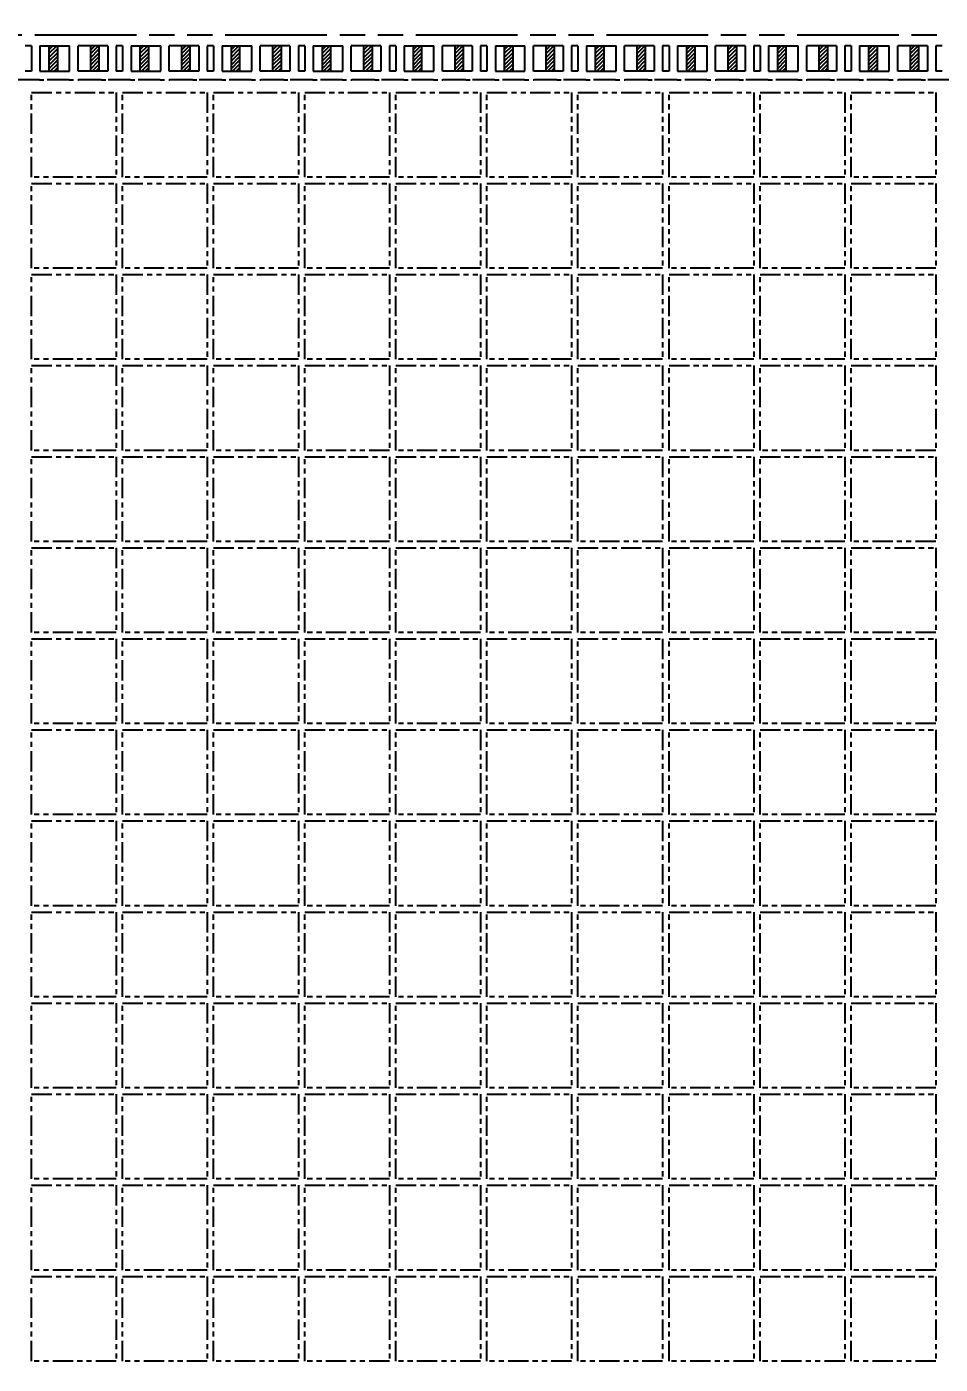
# Model space of a CAD drawing. Extents: x -338 to -53, y 67 to 196.
# Drawn here: x -192.48 to -170.91, y 148.05 to 179.63 of the extents above; entities that cross this region are included whole.
import ezdxf

# ---------------------------------------------------------------- set-up
doc = ezdxf.new("R2010")
doc.units = 0
doc.linetypes.add('ACAD_ISO09W100', pattern=[45, 24, -3, 6, -3, 6, -3])
doc.linetypes.add('HIDDEN', pattern=[0.375, 0.25, -0.125])
for name, color, linetype in [('dimension', 3, 'Continuous'), ('Etched Area', 4, 'Continuous'), ('Hidden', 4, 'HIDDEN'), ('Molding Line', 5, 'ACAD_ISO09W100'), ('PKG Line', 2, 'ACAD_ISO09W100')]:
    doc.layers.add(name, color=color, linetype=linetype)
doc.styles.add('SIMPLEX', font='SIMPLEX')
doc.dimstyles.new('1', dxfattribs={"dimtxt": 1, "dimasz": 1, "dimexe": 0.3, "dimexo": 0.3, "dimgap": 0.3, "dimtad": 0, "dimdec": 3, "dimzin": 1, "dimdsep": 46, "dimtxsty": 'SIMPLEX', "dimcen": 0, "dimclrd": 256, "dimclre": 256, "dimclrt": 7, "dimadec": 0, "dimazin": 1, "dimtm": 1.25, "dimtfac": 1, "dimtdec": 3, "dimtmove": 0, "dimatfit": 0, "dimfxl": 1, "dimtolj": 1, "dimtzin": 0, "dimlwd": -1, "dimlwe": -1, "dimarcsym": 1})
pattern_1 = [(45, (346.30187, 309.09846), (-0.0449012806, 0.0449012806), [])]
pattern_2 = [(45, (348.45187, 309.09846), (-0.0449012806, 0.0449012806), [])]
pattern_3 = [(45, (350.60187, 309.09846), (-0.0449012806, 0.0449012806), [])]
pattern_4 = [(45, (352.75187, 309.09846), (-0.0449012806, 0.0449012806), [])]
pattern_5 = [(45, (354.90187, 309.09846), (-0.0449012806, 0.0449012806), [])]
pattern_6 = [(45, (357.05187, 309.09846), (-0.0449012806, 0.0449012806), [])]
pattern_7 = [(45, (359.20187, 309.09846), (-0.0449012806, 0.0449012806), [])]
pattern_8 = [(45, (361.35187, 309.09846), (-0.0449012806, 0.0449012806), [])]
pattern_9 = [(45, (363.50187, 309.09846), (-0.0449012806, 0.0449012806), [])]
pattern_10 = [(45, (365.65187, 309.09846), (-0.0449012806, 0.0449012806), [])]

# ---------------------------------------------------------------- blocks, each defined once
blk = doc.blocks.new('*D15')
at = {"layer": 'Defpoints', "color": 0, "transparency": 16777216}
for p in [(2540.353, 1935.274), (2664.686, 1935.274), (2673.632, 1935.274)]:
    blk.add_point(p, dxfattribs=at)
at = {"layer": 'dimension', "transparency": 16777216}
blk.add_line((2664.986, 1935.274), (2673.632, 1935.274), dxfattribs=at)
at = {"layer": 'dimension', "color": 7, "transparency": 16777216, "insert": (2675.932, 1935.274), "char_height": 1, "attachment_point": 5, "style": 'SIMPLEX'}
blk.add_mtext('\\A1;0.000', dxfattribs=at)
blk = doc.blocks.new('*D31')
at = {"layer": 'Defpoints', "color": 0, "transparency": 16777216}
for p in [(2665.926, 1949.274), (2673.632, 1949.274), (2540.353, 1935.274)]:
    blk.add_point(p, dxfattribs=at)
at = {"layer": 'dimension', "transparency": 16777216}
blk.add_line((2666.226, 1949.274), (2673.632, 1949.274), dxfattribs=at)
at = {"layer": 'dimension', "color": 7, "transparency": 16777216, "insert": (2676.313, 1949.274), "char_height": 1, "attachment_point": 5, "style": 'SIMPLEX'}
blk.add_mtext('\\A1;14.000', dxfattribs=at)
blk = doc.blocks.new('*D32')
at = {"layer": 'Defpoints', "color": 0, "transparency": 16777216}
for p in [(2665.965, 1963.274), (2673.632, 1963.274), (2540.353, 1935.274)]:
    blk.add_point(p, dxfattribs=at)
at = {"layer": 'dimension', "transparency": 16777216}
blk.add_line((2666.265, 1963.274), (2673.632, 1963.274), dxfattribs=at)
at = {"layer": 'dimension', "color": 7, "transparency": 16777216, "insert": (2676.408, 1963.274), "char_height": 1, "attachment_point": 5, "style": 'SIMPLEX'}
blk.add_mtext('\\A1;28.000', dxfattribs=at)
blk = doc.blocks.new('*D33')
at = {"layer": 'Defpoints', "color": 0, "transparency": 16777216}
for p in [(2659.788, 1966.099), (2673.632, 1966.099), (2540.353, 1935.274)]:
    blk.add_point(p, dxfattribs=at)
at = {"layer": 'dimension', "transparency": 16777216}
blk.add_line((2660.088, 1966.099), (2673.632, 1966.099), dxfattribs=at)
at = {"layer": 'dimension', "color": 7, "transparency": 16777216, "insert": (2676.408, 1966.099), "char_height": 1, "attachment_point": 5, "style": 'SIMPLEX'}
blk.add_mtext('\\A1;30.825', dxfattribs=at)
blk = doc.blocks.new('*D41')
at = {"layer": 'Defpoints', "color": 0, "transparency": 16777216}
for p in [(2570.853, 1977.057), (2570.853, 1969.644), (2540.353, 1935.274)]:
    blk.add_point(p, dxfattribs=at)
at = {"layer": 'dimension', "transparency": 16777216}
blk.add_line((2570.853, 1969.944), (2570.853, 1977.057), dxfattribs=at)
at = {"layer": 'dimension', "color": 7, "transparency": 16777216, "insert": (2570.853, 1979.833), "char_height": 1, "attachment_point": 5, "rotation": 90, "style": 'SIMPLEX'}
blk.add_mtext('\\A1;30.500', dxfattribs=at)
blk = doc.blocks.new('*D42')
at = {"layer": 'Defpoints', "color": 0, "transparency": 16777216}
for p in [(2631.853, 1977.057), (2631.853, 1969.664), (2540.353, 1935.274)]:
    blk.add_point(p, dxfattribs=at)
at = {"layer": 'dimension', "transparency": 16777216}
blk.add_line((2631.853, 1969.964), (2631.853, 1977.057), dxfattribs=at)
at = {"layer": 'dimension', "color": 7, "transparency": 16777216, "insert": (2631.853, 1979.738), "char_height": 1, "attachment_point": 5, "rotation": 90, "style": 'SIMPLEX'}
blk.add_mtext('\\A1;91.500', dxfattribs=at)
blk = doc.blocks.new('*D43')
at = {"layer": 'Defpoints', "color": 0, "transparency": 16777216}
for p in [(2659.66, 1977.057), (2659.678, 1966.224), (2540.353, 1935.274)]:
    blk.add_point(p, dxfattribs=at)
at = {"layer": 'dimension', "transparency": 16777216}
for p, q in [((2659.66, 1975.057), (2659.66, 1977.057)), ((2659.678, 1973.057), (2659.66, 1975.057)), ((2659.678, 1966.524), (2659.678, 1973.057))]:
    blk.add_line(p, q, dxfattribs=at)
at = {"layer": 'dimension', "color": 7, "transparency": 16777216, "insert": (2659.66, 1980.119), "char_height": 1, "attachment_point": 5, "rotation": 90, "style": 'SIMPLEX'}
blk.add_mtext('\\A1;119.325', dxfattribs=at)
blk = doc.blocks.new('*D62')
at = {"layer": 'Defpoints', "color": 0, "transparency": 16777216}
for p in [(2636.006, 1977.057), (2636.028, 1966.211), (2540.353, 1935.274)]:
    blk.add_point(p, dxfattribs=at)
at = {"layer": 'dimension', "transparency": 16777216}
for p, q in [((2636.006, 1975.057), (2636.006, 1977.057)), ((2636.028, 1973.057), (2636.006, 1975.057)), ((2636.028, 1966.511), (2636.028, 1973.057))]:
    blk.add_line(p, q, dxfattribs=at)
at = {"layer": 'dimension', "color": 7, "transparency": 16777216, "insert": (2636.006, 1979.833), "char_height": 1, "attachment_point": 5, "rotation": 90, "style": 'SIMPLEX'}
blk.add_mtext('\\A1;95.675', dxfattribs=at)
blk = doc.blocks.new('*D63')
at = {"layer": 'Defpoints', "color": 0, "transparency": 16777216}
for p in [(2582.278, 1977.057), (2582.278, 1966.192), (2540.353, 1935.274)]:
    blk.add_point(p, dxfattribs=at)
at = {"layer": 'dimension', "transparency": 16777216}
for p, q in [((2582.278, 1975.057), (2582.278, 1977.057)), ((2582.278, 1973.057), (2582.278, 1975.057)), ((2582.278, 1966.492), (2582.278, 1973.057))]:
    blk.add_line(p, q, dxfattribs=at)
at = {"layer": 'dimension', "color": 7, "transparency": 16777216, "insert": (2582.278, 1979.738), "char_height": 1, "attachment_point": 5, "rotation": 90, "style": 'SIMPLEX'}
blk.add_mtext('\\A1;41.925', dxfattribs=at)

msp = doc.modelspace()

# ---------------------------------------------------------------- hatches: boundary and pattern name
at = {"layer": 'Etched Area'}
h = msp.add_hatch(dxfattribs=at)
h.set_pattern_fill('ANSI31', color=256, scale=0.02)
h.set_pattern_definition(pattern_1)
h.paths.add_polyline_path([(-191.7555, 178.5777), (-191.9555, 178.5777), (-191.9555, 179.1777), (-191.7555, 179.1777)])
h = msp.add_hatch(dxfattribs=at)
h.set_pattern_fill('ANSI31', color=256, scale=0.02)
h.set_pattern_definition(pattern_1)
h.paths.add_polyline_path([(-190.7755, 178.5777), (-190.9755, 178.5777), (-190.9755, 179.1777), (-190.7755, 179.1777)])
h = msp.add_hatch(dxfattribs=at)
h.set_pattern_fill('ANSI31', color=256, scale=0.02)
h.set_pattern_definition(pattern_2)
h.paths.add_polyline_path([(-189.6055, 178.5777), (-189.8055, 178.5777), (-189.8055, 179.1777), (-189.6055, 179.1777)])
h = msp.add_hatch(dxfattribs=at)
h.set_pattern_fill('ANSI31', color=256, scale=0.02)
h.set_pattern_definition(pattern_2)
h.paths.add_polyline_path([(-188.6255, 178.5777), (-188.8255, 178.5777), (-188.8255, 179.1777), (-188.6255, 179.1777)])
h = msp.add_hatch(dxfattribs=at)
h.set_pattern_fill('ANSI31', color=256, scale=0.02)
h.set_pattern_definition(pattern_3)
h.paths.add_polyline_path([(-187.4555, 178.5777), (-187.6555, 178.5777), (-187.6555, 179.1777), (-187.4555, 179.1777)])
h = msp.add_hatch(dxfattribs=at)
h.set_pattern_fill('ANSI31', color=256, scale=0.02)
h.set_pattern_definition(pattern_3)
h.paths.add_polyline_path([(-186.4755, 178.5777), (-186.6755, 178.5777), (-186.6755, 179.1777), (-186.4755, 179.1777)])
h = msp.add_hatch(dxfattribs=at)
h.set_pattern_fill('ANSI31', color=256, scale=0.02)
h.set_pattern_definition(pattern_4)
h.paths.add_polyline_path([(-185.3055, 178.5777), (-185.5055, 178.5777), (-185.5055, 179.1777), (-185.3055, 179.1777)])
h = msp.add_hatch(dxfattribs=at)
h.set_pattern_fill('ANSI31', color=256, scale=0.02)
h.set_pattern_definition(pattern_4)
h.paths.add_polyline_path([(-184.3255, 178.5777), (-184.5255, 178.5777), (-184.5255, 179.1777), (-184.3255, 179.1777)])
h = msp.add_hatch(dxfattribs=at)
h.set_pattern_fill('ANSI31', color=256, scale=0.02)
h.set_pattern_definition(pattern_5)
h.paths.add_polyline_path([(-183.1555, 178.5777), (-183.3555, 178.5777), (-183.3555, 179.1777), (-183.1555, 179.1777)])
h = msp.add_hatch(dxfattribs=at)
h.set_pattern_fill('ANSI31', color=256, scale=0.02)
h.set_pattern_definition(pattern_5)
h.paths.add_polyline_path([(-182.1755, 178.5777), (-182.3755, 178.5777), (-182.3755, 179.1777), (-182.1755, 179.1777)])
h = msp.add_hatch(dxfattribs=at)
h.set_pattern_fill('ANSI31', color=256, scale=0.02)
h.set_pattern_definition(pattern_6)
h.paths.add_polyline_path([(-181.0055, 178.5777), (-181.2055, 178.5777), (-181.2055, 179.1777), (-181.0055, 179.1777)])
h = msp.add_hatch(dxfattribs=at)
h.set_pattern_fill('ANSI31', color=256, scale=0.02)
h.set_pattern_definition(pattern_6)
h.paths.add_polyline_path([(-180.0255, 178.5777), (-180.2255, 178.5777), (-180.2255, 179.1777), (-180.0255, 179.1777)])
h = msp.add_hatch(dxfattribs=at)
h.set_pattern_fill('ANSI31', color=256, scale=0.02)
h.set_pattern_definition(pattern_7)
h.paths.add_polyline_path([(-178.8555, 178.5777), (-179.0555, 178.5777), (-179.0555, 179.1777), (-178.8555, 179.1777)])
h = msp.add_hatch(dxfattribs=at)
h.set_pattern_fill('ANSI31', color=256, scale=0.02)
h.set_pattern_definition(pattern_7)
h.paths.add_polyline_path([(-177.8755, 178.5777), (-178.0755, 178.5777), (-178.0755, 179.1777), (-177.8755, 179.1777)])
h = msp.add_hatch(dxfattribs=at)
h.set_pattern_fill('ANSI31', color=256, scale=0.02)
h.set_pattern_definition(pattern_8)
h.paths.add_polyline_path([(-176.7055, 178.5777), (-176.9055, 178.5777), (-176.9055, 179.1777), (-176.7055, 179.1777)])
h = msp.add_hatch(dxfattribs=at)
h.set_pattern_fill('ANSI31', color=256, scale=0.02)
h.set_pattern_definition(pattern_8)
h.paths.add_polyline_path([(-175.7255, 178.5777), (-175.9255, 178.5777), (-175.9255, 179.1777), (-175.7255, 179.1777)])
h = msp.add_hatch(dxfattribs=at)
h.set_pattern_fill('ANSI31', color=256, scale=0.02)
h.set_pattern_definition(pattern_9)
h.paths.add_polyline_path([(-174.5555, 178.5777), (-174.7555, 178.5777), (-174.7555, 179.1777), (-174.5555, 179.1777)])
h = msp.add_hatch(dxfattribs=at)
h.set_pattern_fill('ANSI31', color=256, scale=0.02)
h.set_pattern_definition(pattern_9)
h.paths.add_polyline_path([(-173.5755, 178.5777), (-173.7755, 178.5777), (-173.7755, 179.1777), (-173.5755, 179.1777)])
h = msp.add_hatch(dxfattribs=at)
h.set_pattern_fill('ANSI31', color=256, scale=0.02)
h.set_pattern_definition(pattern_10)
h.paths.add_polyline_path([(-172.4055, 178.5777), (-172.6055, 178.5777), (-172.6055, 179.1777), (-172.4055, 179.1777)])
h = msp.add_hatch(dxfattribs=at)
h.set_pattern_fill('ANSI31', color=256, scale=0.02)
h.set_pattern_definition(pattern_10)
h.paths.add_polyline_path([(-171.4255, 178.5777), (-171.6255, 178.5777), (-171.6255, 179.1777), (-171.4255, 179.1777)])

# ---------------------------------------------------------------- linework, layer by layer
for p, q in [((-192.3655, 179.1777), (-192.5155, 179.1777)), ((-192.3655, 179.1777), (-192.3655, 178.5777)), ((-192.1655, 179.1777), (-192.1655, 178.5777)), ((-192.1655, 179.1777), (-191.4655, 179.1777)), ((-191.9555, 179.1777), (-191.9555, 178.5777)), ((-191.7555, 179.1777), (-191.7555, 178.5777)), ((-191.4655, 178.5777), (-191.4655, 179.1777)), ((-190.5655, 179.1777), (-191.2655, 179.1777)), ((-191.2655, 178.5777), (-191.2655, 179.1777)), ((-190.9755, 179.1777), (-190.9755, 178.5777)), ((-190.7755, 179.1777), (-190.7755, 178.5777)), ((-190.5655, 179.1777), (-190.5655, 178.5777)), ((-190.2155, 179.1777), (-190.3655, 179.1777)), ((-190.3655, 179.1777), (-190.3655, 178.5777)), ((-190.2155, 179.1777), (-190.2155, 178.5777)), ((-190.0155, 179.1777), (-190.0155, 178.5777)), ((-190.0155, 179.1777), (-189.3155, 179.1777)), ((-189.8055, 179.1777), (-189.8055, 178.5777)), ((-189.6055, 179.1777), (-189.6055, 178.5777)), ((-189.3155, 178.5777), (-189.3155, 179.1777)), ((-188.4155, 179.1777), (-189.1155, 179.1777)), ((-189.1155, 178.5777), (-189.1155, 179.1777)), ((-188.8255, 179.1777), (-188.8255, 178.5777)), ((-188.6255, 179.1777), (-188.6255, 178.5777)), ((-188.4155, 179.1777), (-188.4155, 178.5777)), ((-188.0655, 179.1777), (-188.2155, 179.1777)), ((-188.2155, 179.1777), (-188.2155, 178.5777)), ((-188.0655, 179.1777), (-188.0655, 178.5777)), ((-187.8655, 179.1777), (-187.8655, 178.5777)), ((-187.8655, 179.1777), (-187.1655, 179.1777)), ((-187.6555, 179.1777), (-187.6555, 178.5777)), ((-187.4555, 179.1777), (-187.4555, 178.5777)), ((-187.1655, 178.5777), (-187.1655, 179.1777)), ((-186.2655, 179.1777), (-186.9655, 179.1777)), ((-186.9655, 178.5777), (-186.9655, 179.1777)), ((-186.6755, 179.1777), (-186.6755, 178.5777)), ((-186.4755, 179.1777), (-186.4755, 178.5777)), ((-186.2655, 179.1777), (-186.2655, 178.5777)), ((-185.9155, 179.1777), (-186.0655, 179.1777)), ((-186.0655, 179.1777), (-186.0655, 178.5777)), ((-185.9155, 179.1777), (-185.9155, 178.5777)), ((-185.7155, 179.1777), (-185.7155, 178.5777)), ((-185.7155, 179.1777), (-185.0155, 179.1777)), ((-185.5055, 179.1777), (-185.5055, 178.5777)), ((-185.3055, 179.1777), (-185.3055, 178.5777)), ((-185.0155, 178.5777), (-185.0155, 179.1777)), ((-184.1155, 179.1777), (-184.8155, 179.1777)), ((-184.8155, 178.5777), (-184.8155, 179.1777)), ((-184.5255, 179.1777), (-184.5255, 178.5777)), ((-184.3255, 179.1777), (-184.3255, 178.5777)), ((-184.1155, 179.1777), (-184.1155, 178.5777)), ((-183.7655, 179.1777), (-183.9155, 179.1777)), ((-183.9155, 179.1777), (-183.9155, 178.5777)), ((-183.7655, 179.1777), (-183.7655, 178.5777)), ((-183.5655, 179.1777), (-183.5655, 178.5777)), ((-183.5655, 179.1777), (-182.8655, 179.1777)), ((-183.3555, 179.1777), (-183.3555, 178.5777)), ((-183.1555, 179.1777), (-183.1555, 178.5777)), ((-182.8655, 178.5777), (-182.8655, 179.1777)), ((-181.9655, 179.1777), (-182.6655, 179.1777)), ((-182.6655, 178.5777), (-182.6655, 179.1777)), ((-182.3755, 179.1777), (-182.3755, 178.5777)), ((-182.1755, 179.1777), (-182.1755, 178.5777)), ((-181.9655, 179.1777), (-181.9655, 178.5777)), ((-181.6155, 179.1777), (-181.7655, 179.1777)), ((-181.7655, 179.1777), (-181.7655, 178.5777)), ((-181.6155, 179.1777), (-181.6155, 178.5777)), ((-181.4155, 179.1777), (-181.4155, 178.5777)), ((-181.4155, 179.1777), (-180.7155, 179.1777)), ((-181.2055, 179.1777), (-181.2055, 178.5777)), ((-181.0055, 179.1777), (-181.0055, 178.5777)), ((-180.7155, 178.5777), (-180.7155, 179.1777)), ((-179.8155, 179.1777), (-180.5155, 179.1777)), ((-180.5155, 178.5777), (-180.5155, 179.1777)), ((-180.2255, 179.1777), (-180.2255, 178.5777)), ((-180.0255, 179.1777), (-180.0255, 178.5777)), ((-179.8155, 179.1777), (-179.8155, 178.5777)), ((-179.4655, 179.1777), (-179.6155, 179.1777)), ((-179.6155, 179.1777), (-179.6155, 178.5777)), ((-179.4655, 179.1777), (-179.4655, 178.5777)), ((-179.2655, 179.1777), (-179.2655, 178.5777)), ((-179.2655, 179.1777), (-178.5655, 179.1777)), ((-179.0555, 179.1777), (-179.0555, 178.5777)), ((-178.8555, 179.1777), (-178.8555, 178.5777)), ((-178.5655, 178.5777), (-178.5655, 179.1777)), ((-177.6655, 179.1777), (-178.3655, 179.1777)), ((-178.3655, 178.5777), (-178.3655, 179.1777)), ((-178.0755, 179.1777), (-178.0755, 178.5777)), ((-177.8755, 179.1777), (-177.8755, 178.5777)), ((-177.6655, 179.1777), (-177.6655, 178.5777)), ((-177.3155, 179.1777), (-177.4655, 179.1777)), ((-177.4655, 179.1777), (-177.4655, 178.5777)), ((-177.3155, 179.1777), (-177.3155, 178.5777)), ((-177.1155, 179.1777), (-177.1155, 178.5777)), ((-177.1155, 179.1777), (-176.4155, 179.1777)), ((-176.9055, 179.1777), (-176.9055, 178.5777)), ((-176.7055, 179.1777), (-176.7055, 178.5777)), ((-176.4155, 178.5777), (-176.4155, 179.1777)), ((-175.5155, 179.1777), (-176.2155, 179.1777)), ((-176.2155, 178.5777), (-176.2155, 179.1777)), ((-175.9255, 179.1777), (-175.9255, 178.5777)), ((-175.7255, 179.1777), (-175.7255, 178.5777)), ((-175.5155, 179.1777), (-175.5155, 178.5777)), ((-175.1655, 179.1777), (-175.3155, 179.1777)), ((-175.3155, 179.1777), (-175.3155, 178.5777)), ((-175.1655, 179.1777), (-175.1655, 178.5777)), ((-174.9655, 179.1777), (-174.9655, 178.5777)), ((-174.9655, 179.1777), (-174.2655, 179.1777)), ((-174.7555, 179.1777), (-174.7555, 178.5777)), ((-174.5555, 179.1777), (-174.5555, 178.5777)), ((-174.2655, 178.5777), (-174.2655, 179.1777)), ((-173.3655, 179.1777), (-174.0655, 179.1777)), ((-174.0655, 178.5777), (-174.0655, 179.1777)), ((-173.7755, 179.1777), (-173.7755, 178.5777)), ((-173.5755, 179.1777), (-173.5755, 178.5777)), ((-173.3655, 179.1777), (-173.3655, 178.5777)), ((-173.0155, 179.1777), (-173.1655, 179.1777)), ((-173.1655, 179.1777), (-173.1655, 178.5777)), ((-173.0155, 179.1777), (-173.0155, 178.5777)), ((-172.8155, 179.1777), (-172.8155, 178.5777)), ((-172.8155, 179.1777), (-172.1155, 179.1777)), ((-172.6055, 179.1777), (-172.6055, 178.5777)), ((-172.4055, 179.1777), (-172.4055, 178.5777)), ((-172.1155, 178.5777), (-172.1155, 179.1777)), ((-171.2155, 179.1777), (-171.9155, 179.1777)), ((-171.9155, 178.5777), (-171.9155, 179.1777)), ((-171.6255, 179.1777), (-171.6255, 178.5777)), ((-171.4255, 179.1777), (-171.4255, 178.5777)), ((-171.2155, 179.1777), (-171.2155, 178.5777)), ((-170.8655, 179.1777), (-171.0155, 179.1777)), ((-171.0155, 179.1777), (-171.0155, 178.5777)), ((-192.3655, 178.5777), (-192.5155, 178.5777)), ((-192.1655, 178.5777), (-191.4655, 178.5777)), ((-190.5655, 178.5777), (-191.2655, 178.5777)), ((-190.2155, 178.5777), (-190.3655, 178.5777)), ((-190.0155, 178.5777), (-189.3155, 178.5777)), ((-188.4155, 178.5777), (-189.1155, 178.5777)), ((-188.0655, 178.5777), (-188.2155, 178.5777)), ((-187.8655, 178.5777), (-187.1655, 178.5777)), ((-186.2655, 178.5777), (-186.9655, 178.5777)), ((-185.9155, 178.5777), (-186.0655, 178.5777)), ((-185.7155, 178.5777), (-185.0155, 178.5777)), ((-184.1155, 178.5777), (-184.8155, 178.5777)), ((-183.7655, 178.5777), (-183.9155, 178.5777)), ((-183.5655, 178.5777), (-182.8655, 178.5777)), ((-181.9655, 178.5777), (-182.6655, 178.5777)), ((-181.6155, 178.5777), (-181.7655, 178.5777)), ((-181.4155, 178.5777), (-180.7155, 178.5777)), ((-179.8155, 178.5777), (-180.5155, 178.5777)), ((-179.4655, 178.5777), (-179.6155, 178.5777)), ((-179.2655, 178.5777), (-178.5655, 178.5777)), ((-177.6655, 178.5777), (-178.3655, 178.5777)), ((-177.3155, 178.5777), (-177.4655, 178.5777)), ((-177.1155, 178.5777), (-176.4155, 178.5777)), ((-175.5155, 178.5777), (-176.2155, 178.5777)), ((-175.1655, 178.5777), (-175.3155, 178.5777)), ((-174.9655, 178.5777), (-174.2655, 178.5777)), ((-173.3655, 178.5777), (-174.0655, 178.5777)), ((-173.0155, 178.5777), (-173.1655, 178.5777)), ((-172.8155, 178.5777), (-172.1155, 178.5777)), ((-171.2155, 178.5777), (-171.9155, 178.5777)), ((-170.8655, 178.5777), (-171.0155, 178.5777)), ((-192.1755, 178.3777), (-192.7055, 178.3777)), ((-191.4755, 178.3777), (-191.9955, 178.3777)), ((-190.7105, 178.3777), (-191.2555, 178.3777)), ((-190.0255, 178.3777), (-190.5555, 178.3777)), ((-189.3255, 178.3777), (-189.8455, 178.3777)), ((-188.5605, 178.3777), (-189.1055, 178.3777)), ((-187.8755, 178.3777), (-188.4055, 178.3777)), ((-187.1755, 178.3777), (-187.6955, 178.3777)), ((-186.4105, 178.3777), (-186.9555, 178.3777)), ((-185.7255, 178.3777), (-186.2555, 178.3777)), ((-185.0255, 178.3777), (-185.5455, 178.3777)), ((-184.2605, 178.3777), (-184.8055, 178.3777)), ((-183.5755, 178.3777), (-184.1055, 178.3777)), ((-182.8755, 178.3777), (-183.3955, 178.3777)), ((-182.1105, 178.3777), (-182.6555, 178.3777)), ((-181.4255, 178.3777), (-181.9555, 178.3777)), ((-180.7255, 178.3777), (-181.2455, 178.3777)), ((-179.9605, 178.3777), (-180.5055, 178.3777)), ((-179.2755, 178.3777), (-179.8055, 178.3777)), ((-178.5755, 178.3777), (-179.0955, 178.3777)), ((-177.8105, 178.3777), (-178.3555, 178.3777)), ((-177.1255, 178.3777), (-177.6555, 178.3777)), ((-176.4255, 178.3777), (-176.9455, 178.3777)), ((-175.6605, 178.3777), (-176.2055, 178.3777)), ((-174.9755, 178.3777), (-175.5055, 178.3777)), ((-174.2755, 178.3777), (-174.7955, 178.3777)), ((-173.5105, 178.3777), (-174.0555, 178.3777)), ((-172.8255, 178.3777), (-173.3555, 178.3777)), ((-172.1255, 178.3777), (-172.6455, 178.3777)), ((-171.3605, 178.3777), (-171.9055, 178.3777)), ((-170.6755, 178.3777), (-171.2055, 178.3777))]:
    msp.add_line(p, q)
at = {"layer": 'Hidden', "ltscale": 0.3}
for p, q in [((-192.1755, 178.3777), (-191.9955, 178.3777)), ((-191.4755, 178.3777), (-191.2555, 178.3777)), ((-190.7105, 178.3777), (-190.5555, 178.3777)), ((-190.0255, 178.3777), (-189.8455, 178.3777)), ((-189.3255, 178.3777), (-189.1055, 178.3777)), ((-188.5605, 178.3777), (-188.4055, 178.3777)), ((-187.8755, 178.3777), (-187.6955, 178.3777)), ((-187.1755, 178.3777), (-186.9555, 178.3777)), ((-186.4105, 178.3777), (-186.2555, 178.3777)), ((-185.7255, 178.3777), (-185.5455, 178.3777)), ((-185.0255, 178.3777), (-184.8055, 178.3777)), ((-184.2605, 178.3777), (-184.1055, 178.3777)), ((-183.5755, 178.3777), (-183.3955, 178.3777)), ((-182.8755, 178.3777), (-182.6555, 178.3777)), ((-182.1105, 178.3777), (-181.9555, 178.3777)), ((-181.4255, 178.3777), (-181.2455, 178.3777)), ((-180.7255, 178.3777), (-180.5055, 178.3777)), ((-179.9605, 178.3777), (-179.8055, 178.3777)), ((-179.2755, 178.3777), (-179.0955, 178.3777)), ((-178.5755, 178.3777), (-178.3555, 178.3777)), ((-177.8105, 178.3777), (-177.6555, 178.3777)), ((-177.1255, 178.3777), (-176.9455, 178.3777)), ((-176.4255, 178.3777), (-176.2055, 178.3777)), ((-175.6605, 178.3777), (-175.5055, 178.3777)), ((-174.9755, 178.3777), (-174.7955, 178.3777)), ((-174.2755, 178.3777), (-174.0555, 178.3777)), ((-173.5105, 178.3777), (-173.3555, 178.3777)), ((-172.8255, 178.3777), (-172.6455, 178.3777)), ((-172.1255, 178.3777), (-171.9055, 178.3777)), ((-171.3605, 178.3777), (-171.2055, 178.3777))]:
    msp.add_line(p, q, dxfattribs=at)
at = {"layer": 'Molding Line', "ltscale": 0.1}
msp.add_line((-81.8905, 179.4277), (-322.3405, 179.4277), dxfattribs=at)
at = {"layer": 'PKG Line', "ltscale": 0.02}
for points in [[(-192.3655, 178.0777), (-190.3655, 178.0777), (-190.3655, 176.0777), (-192.3655, 176.0777)], [(-190.2155, 178.0777), (-188.2155, 178.0777), (-188.2155, 176.0777), (-190.2155, 176.0777)], [(-188.0655, 178.0777), (-186.0655, 178.0777), (-186.0655, 176.0777), (-188.0655, 176.0777)], [(-185.9155, 178.0777), (-183.9155, 178.0777), (-183.9155, 176.0777), (-185.9155, 176.0777)], [(-183.7655, 178.0777), (-181.7655, 178.0777), (-181.7655, 176.0777), (-183.7655, 176.0777)], [(-181.6155, 178.0777), (-179.6155, 178.0777), (-179.6155, 176.0777), (-181.6155, 176.0777)], [(-179.4655, 178.0777), (-177.4655, 178.0777), (-177.4655, 176.0777), (-179.4655, 176.0777)], [(-177.3155, 178.0777), (-175.3155, 178.0777), (-175.3155, 176.0777), (-177.3155, 176.0777)], [(-175.1655, 178.0777), (-173.1655, 178.0777), (-173.1655, 176.0777), (-175.1655, 176.0777)], [(-173.0155, 178.0777), (-171.0155, 178.0777), (-171.0155, 176.0777), (-173.0155, 176.0777)], [(-192.3655, 175.9277), (-190.3655, 175.9277), (-190.3655, 173.9277), (-192.3655, 173.9277)], [(-190.2155, 175.9277), (-188.2155, 175.9277), (-188.2155, 173.9277), (-190.2155, 173.9277)], [(-188.0655, 175.9277), (-186.0655, 175.9277), (-186.0655, 173.9277), (-188.0655, 173.9277)], [(-185.9155, 175.9277), (-183.9155, 175.9277), (-183.9155, 173.9277), (-185.9155, 173.9277)], [(-183.7655, 175.9277), (-181.7655, 175.9277), (-181.7655, 173.9277), (-183.7655, 173.9277)], [(-181.6155, 175.9277), (-179.6155, 175.9277), (-179.6155, 173.9277), (-181.6155, 173.9277)], [(-179.4655, 175.9277), (-177.4655, 175.9277), (-177.4655, 173.9277), (-179.4655, 173.9277)], [(-177.3155, 175.9277), (-175.3155, 175.9277), (-175.3155, 173.9277), (-177.3155, 173.9277)], [(-175.1655, 175.9277), (-173.1655, 175.9277), (-173.1655, 173.9277), (-175.1655, 173.9277)], [(-173.0155, 175.9277), (-171.0155, 175.9277), (-171.0155, 173.9277), (-173.0155, 173.9277)], [(-192.3655, 173.7777), (-190.3655, 173.7777), (-190.3655, 171.7777), (-192.3655, 171.7777)], [(-190.2155, 173.7777), (-188.2155, 173.7777), (-188.2155, 171.7777), (-190.2155, 171.7777)], [(-188.0655, 173.7777), (-186.0655, 173.7777), (-186.0655, 171.7777), (-188.0655, 171.7777)], [(-185.9155, 173.7777), (-183.9155, 173.7777), (-183.9155, 171.7777), (-185.9155, 171.7777)], [(-183.7655, 173.7777), (-181.7655, 173.7777), (-181.7655, 171.7777), (-183.7655, 171.7777)], [(-181.6155, 173.7777), (-179.6155, 173.7777), (-179.6155, 171.7777), (-181.6155, 171.7777)], [(-179.4655, 173.7777), (-177.4655, 173.7777), (-177.4655, 171.7777), (-179.4655, 171.7777)], [(-177.3155, 173.7777), (-175.3155, 173.7777), (-175.3155, 171.7777), (-177.3155, 171.7777)], [(-175.1655, 173.7777), (-173.1655, 173.7777), (-173.1655, 171.7777), (-175.1655, 171.7777)], [(-173.0155, 173.7777), (-171.0155, 173.7777), (-171.0155, 171.7777), (-173.0155, 171.7777)], [(-192.3655, 171.6277), (-190.3655, 171.6277), (-190.3655, 169.6277), (-192.3655, 169.6277)], [(-190.2155, 171.6277), (-188.2155, 171.6277), (-188.2155, 169.6277), (-190.2155, 169.6277)], [(-188.0655, 171.6277), (-186.0655, 171.6277), (-186.0655, 169.6277), (-188.0655, 169.6277)], [(-185.9155, 171.6277), (-183.9155, 171.6277), (-183.9155, 169.6277), (-185.9155, 169.6277)], [(-183.7655, 171.6277), (-181.7655, 171.6277), (-181.7655, 169.6277), (-183.7655, 169.6277)], [(-181.6155, 171.6277), (-179.6155, 171.6277), (-179.6155, 169.6277), (-181.6155, 169.6277)], [(-179.4655, 171.6277), (-177.4655, 171.6277), (-177.4655, 169.6277), (-179.4655, 169.6277)], [(-177.3155, 171.6277), (-175.3155, 171.6277), (-175.3155, 169.6277), (-177.3155, 169.6277)], [(-175.1655, 171.6277), (-173.1655, 171.6277), (-173.1655, 169.6277), (-175.1655, 169.6277)], [(-173.0155, 171.6277), (-171.0155, 171.6277), (-171.0155, 169.6277), (-173.0155, 169.6277)], [(-192.3655, 169.4777), (-190.3655, 169.4777), (-190.3655, 167.4777), (-192.3655, 167.4777)], [(-190.2155, 169.4777), (-188.2155, 169.4777), (-188.2155, 167.4777), (-190.2155, 167.4777)], [(-188.0655, 169.4777), (-186.0655, 169.4777), (-186.0655, 167.4777), (-188.0655, 167.4777)], [(-185.9155, 169.4777), (-183.9155, 169.4777), (-183.9155, 167.4777), (-185.9155, 167.4777)], [(-183.7655, 169.4777), (-181.7655, 169.4777), (-181.7655, 167.4777), (-183.7655, 167.4777)], [(-181.6155, 169.4777), (-179.6155, 169.4777), (-179.6155, 167.4777), (-181.6155, 167.4777)], [(-179.4655, 169.4777), (-177.4655, 169.4777), (-177.4655, 167.4777), (-179.4655, 167.4777)], [(-177.3155, 169.4777), (-175.3155, 169.4777), (-175.3155, 167.4777), (-177.3155, 167.4777)], [(-175.1655, 169.4777), (-173.1655, 169.4777), (-173.1655, 167.4777), (-175.1655, 167.4777)], [(-173.0155, 169.4777), (-171.0155, 169.4777), (-171.0155, 167.4777), (-173.0155, 167.4777)], [(-192.3655, 167.3277), (-190.3655, 167.3277), (-190.3655, 165.3277), (-192.3655, 165.3277)], [(-190.2155, 167.3277), (-188.2155, 167.3277), (-188.2155, 165.3277), (-190.2155, 165.3277)], [(-188.0655, 167.3277), (-186.0655, 167.3277), (-186.0655, 165.3277), (-188.0655, 165.3277)], [(-185.9155, 167.3277), (-183.9155, 167.3277), (-183.9155, 165.3277), (-185.9155, 165.3277)], [(-183.7655, 167.3277), (-181.7655, 167.3277), (-181.7655, 165.3277), (-183.7655, 165.3277)], [(-181.6155, 167.3277), (-179.6155, 167.3277), (-179.6155, 165.3277), (-181.6155, 165.3277)], [(-179.4655, 167.3277), (-177.4655, 167.3277), (-177.4655, 165.3277), (-179.4655, 165.3277)], [(-177.3155, 167.3277), (-175.3155, 167.3277), (-175.3155, 165.3277), (-177.3155, 165.3277)], [(-175.1655, 167.3277), (-173.1655, 167.3277), (-173.1655, 165.3277), (-175.1655, 165.3277)], [(-173.0155, 167.3277), (-171.0155, 167.3277), (-171.0155, 165.3277), (-173.0155, 165.3277)], [(-192.3655, 165.1777), (-190.3655, 165.1777), (-190.3655, 163.1777), (-192.3655, 163.1777)], [(-190.2155, 165.1777), (-188.2155, 165.1777), (-188.2155, 163.1777), (-190.2155, 163.1777)], [(-188.0655, 165.1777), (-186.0655, 165.1777), (-186.0655, 163.1777), (-188.0655, 163.1777)], [(-185.9155, 165.1777), (-183.9155, 165.1777), (-183.9155, 163.1777), (-185.9155, 163.1777)], [(-183.7655, 165.1777), (-181.7655, 165.1777), (-181.7655, 163.1777), (-183.7655, 163.1777)], [(-181.6155, 165.1777), (-179.6155, 165.1777), (-179.6155, 163.1777), (-181.6155, 163.1777)], [(-179.4655, 165.1777), (-177.4655, 165.1777), (-177.4655, 163.1777), (-179.4655, 163.1777)], [(-177.3155, 165.1777), (-175.3155, 165.1777), (-175.3155, 163.1777), (-177.3155, 163.1777)], [(-175.1655, 165.1777), (-173.1655, 165.1777), (-173.1655, 163.1777), (-175.1655, 163.1777)], [(-173.0155, 165.1777), (-171.0155, 165.1777), (-171.0155, 163.1777), (-173.0155, 163.1777)], [(-192.3655, 163.0277), (-190.3655, 163.0277), (-190.3655, 161.0277), (-192.3655, 161.0277)], [(-190.2155, 163.0277), (-188.2155, 163.0277), (-188.2155, 161.0277), (-190.2155, 161.0277)], [(-188.0655, 163.0277), (-186.0655, 163.0277), (-186.0655, 161.0277), (-188.0655, 161.0277)], [(-185.9155, 163.0277), (-183.9155, 163.0277), (-183.9155, 161.0277), (-185.9155, 161.0277)], [(-183.7655, 163.0277), (-181.7655, 163.0277), (-181.7655, 161.0277), (-183.7655, 161.0277)], [(-181.6155, 163.0277), (-179.6155, 163.0277), (-179.6155, 161.0277), (-181.6155, 161.0277)], [(-179.4655, 163.0277), (-177.4655, 163.0277), (-177.4655, 161.0277), (-179.4655, 161.0277)], [(-177.3155, 163.0277), (-175.3155, 163.0277), (-175.3155, 161.0277), (-177.3155, 161.0277)], [(-175.1655, 163.0277), (-173.1655, 163.0277), (-173.1655, 161.0277), (-175.1655, 161.0277)], [(-173.0155, 163.0277), (-171.0155, 163.0277), (-171.0155, 161.0277), (-173.0155, 161.0277)], [(-192.3655, 160.8777), (-190.3655, 160.8777), (-190.3655, 158.8777), (-192.3655, 158.8777)], [(-190.2155, 160.8777), (-188.2155, 160.8777), (-188.2155, 158.8777), (-190.2155, 158.8777)], [(-188.0655, 160.8777), (-186.0655, 160.8777), (-186.0655, 158.8777), (-188.0655, 158.8777)], [(-185.9155, 160.8777), (-183.9155, 160.8777), (-183.9155, 158.8777), (-185.9155, 158.8777)], [(-183.7655, 160.8777), (-181.7655, 160.8777), (-181.7655, 158.8777), (-183.7655, 158.8777)], [(-181.6155, 160.8777), (-179.6155, 160.8777), (-179.6155, 158.8777), (-181.6155, 158.8777)], [(-179.4655, 160.8777), (-177.4655, 160.8777), (-177.4655, 158.8777), (-179.4655, 158.8777)], [(-177.3155, 160.8777), (-175.3155, 160.8777), (-175.3155, 158.8777), (-177.3155, 158.8777)], [(-175.1655, 160.8777), (-173.1655, 160.8777), (-173.1655, 158.8777), (-175.1655, 158.8777)], [(-173.0155, 160.8777), (-171.0155, 160.8777), (-171.0155, 158.8777), (-173.0155, 158.8777)], [(-192.3655, 158.7277), (-190.3655, 158.7277), (-190.3655, 156.7277), (-192.3655, 156.7277)], [(-190.2155, 158.7277), (-188.2155, 158.7277), (-188.2155, 156.7277), (-190.2155, 156.7277)], [(-188.0655, 158.7277), (-186.0655, 158.7277), (-186.0655, 156.7277), (-188.0655, 156.7277)], [(-185.9155, 158.7277), (-183.9155, 158.7277), (-183.9155, 156.7277), (-185.9155, 156.7277)], [(-183.7655, 158.7277), (-181.7655, 158.7277), (-181.7655, 156.7277), (-183.7655, 156.7277)], [(-181.6155, 158.7277), (-179.6155, 158.7277), (-179.6155, 156.7277), (-181.6155, 156.7277)], [(-179.4655, 158.7277), (-177.4655, 158.7277), (-177.4655, 156.7277), (-179.4655, 156.7277)], [(-177.3155, 158.7277), (-175.3155, 158.7277), (-175.3155, 156.7277), (-177.3155, 156.7277)], [(-175.1655, 158.7277), (-173.1655, 158.7277), (-173.1655, 156.7277), (-175.1655, 156.7277)], [(-173.0155, 158.7277), (-171.0155, 158.7277), (-171.0155, 156.7277), (-173.0155, 156.7277)], [(-192.3655, 156.5777), (-190.3655, 156.5777), (-190.3655, 154.5777), (-192.3655, 154.5777)], [(-190.2155, 156.5777), (-188.2155, 156.5777), (-188.2155, 154.5777), (-190.2155, 154.5777)], [(-188.0655, 156.5777), (-186.0655, 156.5777), (-186.0655, 154.5777), (-188.0655, 154.5777)], [(-185.9155, 156.5777), (-183.9155, 156.5777), (-183.9155, 154.5777), (-185.9155, 154.5777)], [(-183.7655, 156.5777), (-181.7655, 156.5777), (-181.7655, 154.5777), (-183.7655, 154.5777)], [(-181.6155, 156.5777), (-179.6155, 156.5777), (-179.6155, 154.5777), (-181.6155, 154.5777)], [(-179.4655, 156.5777), (-177.4655, 156.5777), (-177.4655, 154.5777), (-179.4655, 154.5777)], [(-177.3155, 156.5777), (-175.3155, 156.5777), (-175.3155, 154.5777), (-177.3155, 154.5777)], [(-175.1655, 156.5777), (-173.1655, 156.5777), (-173.1655, 154.5777), (-175.1655, 154.5777)], [(-173.0155, 156.5777), (-171.0155, 156.5777), (-171.0155, 154.5777), (-173.0155, 154.5777)], [(-192.3655, 154.4277), (-190.3655, 154.4277), (-190.3655, 152.4277), (-192.3655, 152.4277)], [(-190.2155, 154.4277), (-188.2155, 154.4277), (-188.2155, 152.4277), (-190.2155, 152.4277)], [(-188.0655, 154.4277), (-186.0655, 154.4277), (-186.0655, 152.4277), (-188.0655, 152.4277)], [(-185.9155, 154.4277), (-183.9155, 154.4277), (-183.9155, 152.4277), (-185.9155, 152.4277)], [(-183.7655, 154.4277), (-181.7655, 154.4277), (-181.7655, 152.4277), (-183.7655, 152.4277)], [(-181.6155, 154.4277), (-179.6155, 154.4277), (-179.6155, 152.4277), (-181.6155, 152.4277)], [(-179.4655, 154.4277), (-177.4655, 154.4277), (-177.4655, 152.4277), (-179.4655, 152.4277)], [(-177.3155, 154.4277), (-175.3155, 154.4277), (-175.3155, 152.4277), (-177.3155, 152.4277)], [(-175.1655, 154.4277), (-173.1655, 154.4277), (-173.1655, 152.4277), (-175.1655, 152.4277)], [(-173.0155, 154.4277), (-171.0155, 154.4277), (-171.0155, 152.4277), (-173.0155, 152.4277)], [(-192.3655, 152.2777), (-190.3655, 152.2777), (-190.3655, 150.2777), (-192.3655, 150.2777)], [(-190.2155, 152.2777), (-188.2155, 152.2777), (-188.2155, 150.2777), (-190.2155, 150.2777)], [(-188.0655, 152.2777), (-186.0655, 152.2777), (-186.0655, 150.2777), (-188.0655, 150.2777)], [(-185.9155, 152.2777), (-183.9155, 152.2777), (-183.9155, 150.2777), (-185.9155, 150.2777)], [(-183.7655, 152.2777), (-181.7655, 152.2777), (-181.7655, 150.2777), (-183.7655, 150.2777)], [(-181.6155, 152.2777), (-179.6155, 152.2777), (-179.6155, 150.2777), (-181.6155, 150.2777)], [(-179.4655, 152.2777), (-177.4655, 152.2777), (-177.4655, 150.2777), (-179.4655, 150.2777)], [(-177.3155, 152.2777), (-175.3155, 152.2777), (-175.3155, 150.2777), (-177.3155, 150.2777)], [(-175.1655, 152.2777), (-173.1655, 152.2777), (-173.1655, 150.2777), (-175.1655, 150.2777)], [(-173.0155, 152.2777), (-171.0155, 152.2777), (-171.0155, 150.2777), (-173.0155, 150.2777)], [(-192.3655, 150.1277), (-190.3655, 150.1277), (-190.3655, 148.1277), (-192.3655, 148.1277)], [(-190.2155, 150.1277), (-188.2155, 150.1277), (-188.2155, 148.1277), (-190.2155, 148.1277)], [(-188.0655, 150.1277), (-186.0655, 150.1277), (-186.0655, 148.1277), (-188.0655, 148.1277)], [(-185.9155, 150.1277), (-183.9155, 150.1277), (-183.9155, 148.1277), (-185.9155, 148.1277)], [(-183.7655, 150.1277), (-181.7655, 150.1277), (-181.7655, 148.1277), (-183.7655, 148.1277)], [(-181.6155, 150.1277), (-179.6155, 150.1277), (-179.6155, 148.1277), (-181.6155, 148.1277)], [(-179.4655, 150.1277), (-177.4655, 150.1277), (-177.4655, 148.1277), (-179.4655, 148.1277)], [(-177.3155, 150.1277), (-175.3155, 150.1277), (-175.3155, 148.1277), (-177.3155, 148.1277)], [(-175.1655, 150.1277), (-173.1655, 150.1277), (-173.1655, 148.1277), (-175.1655, 148.1277)], [(-173.0155, 150.1277), (-171.0155, 150.1277), (-171.0155, 148.1277), (-173.0155, 148.1277)]]:
    msp.add_lwpolyline(points, close=True, dxfattribs=at)

# ---------------------------------------------------------------- dimensions: what is measured, and where the dimension line sits
at = {"layer": 'dimension'}
for feature_location, offset, dtype, origin, picture, middle, set_off in [((-82.7905, 179.0031), (-0.0185, 10.8325), 1, (-202.1155, 148.0527), '*D43', (-82.809, 192.8975), (-2742.4689, -1787.2212)), ((-171.6155, 182.4233), (0, 7.4123), 1, (-202.1155, 148.0527), '*D41', (-171.6155, 192.6118), (-2742.4689, -1787.2212)), ((-106.4405, 178.9903), (-0.022, 10.8454), 1, (-202.1155, 148.0527), '*D62', (-106.4624, 192.6118), (-2742.4689, -1787.2212)), ((-110.6155, 182.4427), (0, 7.3929), 1, (-202.1155, 148.0527), '*D42', (-110.6155, 192.5166), (-2742.4689, -1787.2212)), ((-160.1905, 178.9704), (-0.0004, 10.8652), 1, (-202.1155, 148.0527), '*D63', (-160.1909, 192.5166), (-2742.4689, -1787.2212)), ((-82.6814, 178.8777), (13.8445, 0), 0, (-202.1155, 148.0527), '*D33', (-66.0607, 178.8777), (-2742.4689, -1787.2212)), ((-76.5044, 176.0527), (7.6675, 0), 0, (-202.1155, 148.0527), '*D32', (-66.0607, 176.0527), (-2742.4689, -1787.2212)), ((-76.543, 162.0527), (7.7061, 0), 0, (-202.1155, 148.0527), '*D31', (-66.1559, 162.0527), (-2742.4689, -1787.2212)), ((-77.7827987036, 148.0527446836), (8.9459143498, 0), 0, (-202.1154709329, 148.0527446836), '*D15', (-66.5368843538, 148.0527446836), (-2742.4689187713, -1787.2211951467))]:
    dim = msp.add_ordinate_dim(feature_location=feature_location, offset=offset, dtype=dtype, origin=origin, dimstyle='1', dxfattribs=at)
    dim.commit()
    dim.dimension.update_dxf_attribs({"geometry": picture, "text_midpoint": middle, "insert": set_off})

doc.saveas('drawing.dxf')
